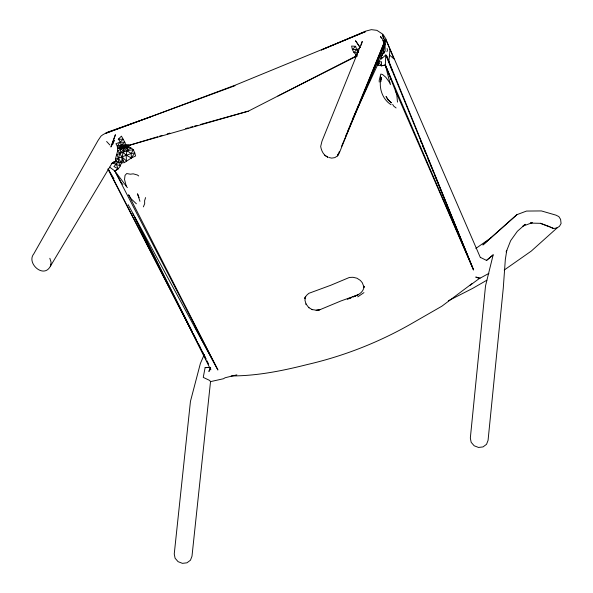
<?xml version="1.0" encoding="UTF-8"?>
<svg xmlns="http://www.w3.org/2000/svg" width="593" height="593" viewBox="0 0 593 593"><rect width="100%" height="100%" fill="white"/><g stroke="black" fill="none" stroke-linecap="round" stroke-linejoin="round"><path stroke-width="0.89" d="M383.945 53.407L385.139 50.968L385.057 39.835L385.457 41.562M378.208 62.702L378.164 65.119L377.281 63.785M392.536 71.508L386.384 55.201L473.488 269.808L385.324 65.045L381.395 65.764L381.558 61.783L378.223 61.902M390.402 84.695L385.324 65.045L385.769 54.986L381.143 59.085L381.944 57.462M383.738 47.922L383.434 52.184L354.881 114.108M383.982 44.512L384.108 42.807L383.026 39.813L380.439 36.447L381.358 38.041M109.698 167.174L114.797 170.94C125.308 166.529 119.704 153.231 125.968 145.552L124.826 142.261L121.432 136.138L118.318 139.192C126.465 147.279 113.952 157.59 120.572 165.958L113.426 163.386L113.559 162.082L115.865 161.318L123.04 162.956L121.988 156.871L117.673 150.807L117.318 146.241L115.946 143.728L119.919 142.209L123.225 139.273L118.318 139.192M388.8 62.206L390.016 49.397M210.641 367.408L205.119 367.608L203.243 377.393L209.574 380.387L210.522 381.625L191.991 556.227L190.457 560.207L186.958 562.816L182.429 563.35L178.085 561.667L175.091 558.228L174.246 553.944L190.449 401.365L200.375 363.487L204.17 354.74M50.679 265.101L50.553 265.968L51.094 262.262L49.834 258.289M480.441 257.399L486.519 260.409L493.168 254.849L485.526 285.863L470.331 438.042L471.176 442.326L474.17 445.773L478.514 447.448L483.043 446.914L486.542 444.305L488.069 440.325L503.272 288.146L505.325 259.549L506.756 250.476L506.177 251.966M361.248 45.187L362.241 41.421L321.962 141.23L320.68 146.471C321.443 151.007 323.667 155.477 328.092 157.323L324.645 155.181M145.596 197.58L144.596 200.738L144.692 203.644L143.373 206.875M118.126 168.872L116.347 164.409L115.398 159.146L117.673 150.807L130.542 144.922L157.634 136.775M111.217 146.79L115.413 134.715L110.809 146.945L114.249 140.356L112.648 144.588M386.903 51.776L387.474 50.175L387.073 48.448M210.144 368.297L208.914 371.485L209.663 369.587M506.274 251.758L510.647 240.684L517.363 231.285L525.287 224.302L522.663 226.259L532.262 222.657L530.565 222.857M338.536 153.372L337.484 155.922L334.815 157.627L331.68 158.123L329.115 157.553M345.897 135.515L346.949 132.965M347.646 131.261L358.869 104.049M359.566 102.344L384.108 42.807L382.73 40.428M339.285 151.689L337.484 155.922L339.174 153.261L384.108 42.807L384.36 45.802L383.434 52.184L380.965 57.128L384.42 51.48L381.996 54.252M341.449 146.604L384.36 45.802L373.182 71.019M370.202 77.75L371.322 75.229M352.954 118.296L354.11 115.783M121.528 162.949L118.415 158.279L116.969 154.58L122.847 152.357L126.205 155.121L131.342 158.012L135.589 155.981L134.767 152.957L131.209 153.491L121.988 156.871L124.219 162.712L131.342 158.012L131.209 153.491L133.306 149.673C129.111 145.404 122.684 147.301 117.584 148.435C122.165 149.592 127.428 148.717 130.542 144.922L248.319 111.165L355.392 56.402L357.475 54.927L356.052 54.519L353.969 52.562L352.398 49.567L351.59 46.046L355.615 46.298L356.645 49.545L358.298 52.154L356.052 54.519L355.229 56.965L356.934 56.35M389.979 83.042L385.776 77.246L382.611 74.54L380.81 74.073L379.216 80.3L379.246 82.086M117.318 146.241L119.919 142.209L124.826 142.261L121.254 144.944L117.318 146.241L121.35 146.226L130.542 144.922M131.342 158.012L134.767 152.957L133.306 149.673L126.961 150.704L122.847 152.357L128.325 147.005L126.961 150.704L126.205 155.121L126.405 160.985L121.988 156.871L115.398 159.146M118.533 161.696L113.923 166.544L118.126 168.82L114.797 170.94L217.861 369.876L128.125 204.622M118.415 158.279L113.426 163.386M472.258 283.447L441.889 306.188L410.89 324.008C378.549 342.457 343.74 356.096 307.463 364.495C282.513 370.803 257.014 375.977 231.188 375.94M119.808 153.446L124.33 148.754M355.615 46.298L352.398 49.567L356.645 49.545L359.158 48.522M516.903 214.666L482.991 244.872L516.903 214.666L526.502 211.064L541.416 210.93L555.923 215.14L558.828 216.571L560.6 219.38L561.082 223.494L559.444 226.363L557.427 227.616L531.276 251.084L504.206 270.045M486.497 260.468L493.168 254.849M363.954 292.623L357.735 296.863M470.13 285.292L480.071 277.954L475.734 277.072L479.5 278.525L488.877 273.388M130.831 147.865L126.961 150.704L131.209 153.491M475.86 248.43L490.908 237.889M111.299 163.638L113.559 162.082L111.536 164.068L49.679 267.413C42.659 278.102 26.322 262.788 33.808 253.848L97.986 140.585L100.973 136.138L102.782 134.789L107.459 132.209L150.585 116.836L235.806 84.94L365.577 31.599L321.362 49.982L365.659 31.133L371.366 29.65L376.903 30.339L383.048 34.387L386.117 39.286M117.584 148.435L121.35 146.226M486.853 280.215L472.599 288.42L448.323 300.799M125.212 147.168L129.066 145.003L125.938 144.603L121.254 144.944L125.968 145.552L121.209 147.531M277.947 95.984L357.045 55.979M347.276 299.339L351.382 297.59L348.914 298.664M353.02 296.893C358.016 295.218 363.894 292.305 364.006 286.234L364.087 287.383L362.316 282.772L360.381 280.43L356.942 278.199L352.946 277.279L349.403 277.45L330.686 285.292L308.812 293.335L306.425 295.492L304.528 298.716L305.454 296.626L304.98 300.406L306.107 304.305L305.966 303.935L308.946 307.789L308.501 307.419L312.348 309.709L311.985 309.524L317.574 310.413L319.946 309.731L316.121 310.391L320.657 309.398L340.938 300.955L357.927 294.862L353.013 296.937M235.028 85.696L105.865 133.262L150.585 116.836M159.376 136.249L162 135.463M167.241 133.885L169.865 133.099M248.319 111.165L200.545 124.456M185.631 128.57L188.263 127.843M190.019 127.362L192.651 126.635M194.408 126.153L197.039 125.427M236.852 374.858L225.125 377.748L223.479 378.742L210.522 381.625M390.846 79.484L390.639 77.853L385.324 65.045L381.595 65.801L378.341 65.2L377.155 64.274M358.298 52.154L353.969 52.562L356.645 49.545L358.735 50.538M139.081 197.647L137.517 193.792L139.948 201.294M205.119 367.608L210.641 367.519M530.639 223.101L540.386 223.324L553.232 228.335A3.373 0.815 -17.1 0 0 557.427 227.616M540.423 223.272L549.481 226.6M550.23 226.949L553.232 228.335M391.091 104.709C382.218 99.268 378.334 87.208 381.21 77.394L380.854 80.114L380.536 76.275M138.703 175.951L137.346 174.979L133.18 173.831L130.349 174.209L126.717 173.534L125.034 175.372L124.53 179.509L126.316 186.254L127.369 187.655M396.08 107.956L393.737 106.154L392.64 104.375M122.944 184.349L121.602 183.17L114.797 170.94L126.316 186.254M136.375 203.792L131.253 198.929L128.577 194.793L217.861 369.876L195.149 327.432M106.614 141.482L109.816 144.951M378.757 62.547L381.418 65.808M360.077 47.47L355.526 40.724L360.218 47.566M108 168.864L113.938 178.738M108.059 169.264L206.075 359.188L108.482 169.472M208.617 364.117L206.957 360.811M134.611 216.994L192.406 331.887M193.236 333.54L196.557 340.152M198.64 344.281L200.716 348.417M202.799 352.546L204.874 356.682M132.884 213.754L133.714 215.415M134.544 217.068L210.767 369.869L210.559 368.29M385.324 65.045L395.294 90.388L473.488 269.808L385.769 54.986M480.434 257.718L385.984 39.716L393.997 58.952L389.482 54.986L389.608 56.824M420.593 140.838L421.645 143.395M422.342 145.107L424.091 149.377M424.796 151.082L425.848 153.646M427.946 158.768L429.347 162.185M430.051 163.898L431.8 168.167M432.505 169.872L433.55 172.437M434.254 174.142L441.259 191.228M441.963 192.933L473.488 269.808M395.294 90.388L396.821 94.976L397.473 102.115M383.523 38.782L382.426 34.416L384.568 39.901L385.057 44.905M380.743 78.306L380.995 81.523M388.319 100.047L386.021 96.518L388.333 100.076L391.454 102.841L388.319 100.047"/></g></svg>
